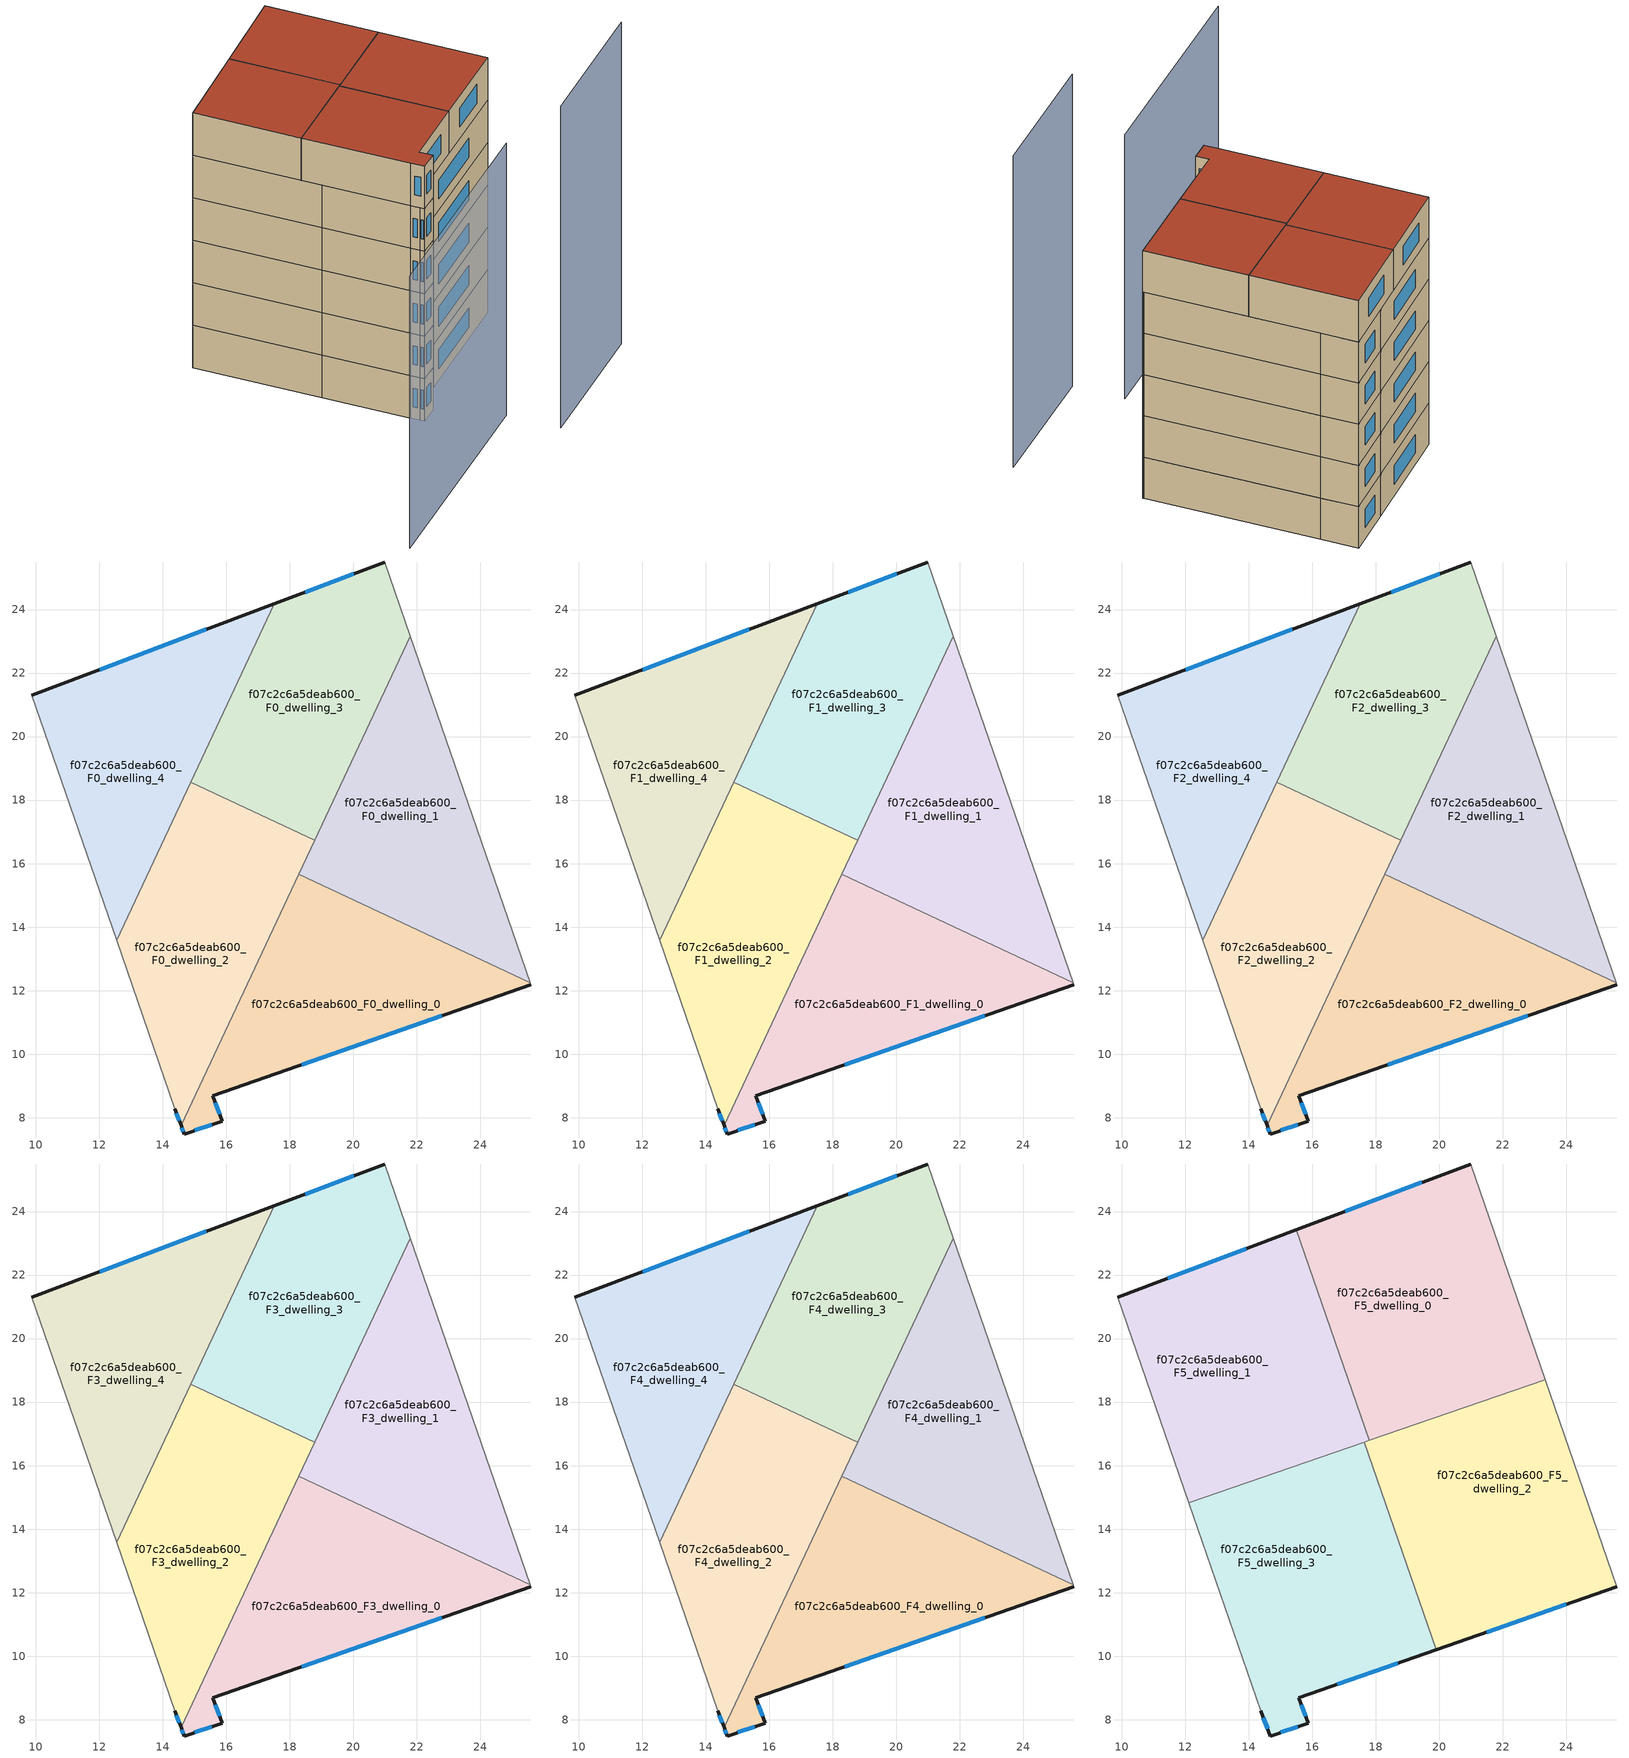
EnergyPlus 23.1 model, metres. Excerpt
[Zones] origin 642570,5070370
f07c2c6a5deab600_F0_dwelling_0
 floor ground (EU_floor_Construction): 25.56,12.25 25.58,12.19 15.57,8.69 15.87,7.89 14.67,7.49 14.57,7.76 18.28,15.66 z0
 wall outside (EU_wall_Construction): 14.57,7.76 14.67,7.49 15.87,7.89 15.57,8.69 25.58,12.19 z0:3
 wall to f07c2c6a5deab600_F0_dwelling_1 (EU_wall_Construction): 25.56,12.25 18.28,15.66 z0:3
 wall adiabatic (EU_wall_Construction): 25.58,12.19 25.56,12.25 z0:3
 wall to f07c2c6a5deab600_F0_dwelling_2 (EU_wall_Construction): 18.28,15.66 14.57,7.76 z0:3
 window (EU_Window_Construction): 15.01,7.6 15.54,7.77 / 14.6,7.68 14.64,7.56 / 18.38,9.67 22.78,11.21 / 15.79,8.11 15.66,8.46 z0.84:2.16
f07c2c6a5deab600_F0_dwelling_1
 floor ground (EU_floor_Construction): 21.79,23.15 25.56,12.25 18.28,15.66 z0
 wall adiabatic (EU_wall_Construction): 25.56,12.25 21.79,23.15 z0:3
 wall to f07c2c6a5deab600_F0_dwelling_3 (EU_wall_Construction): 21.79,23.15 18.78,16.73 z0:3
 wall to f07c2c6a5deab600_F0_dwelling_2 (EU_wall_Construction): 18.78,16.73 18.28,15.66 z0:3
f07c2c6a5deab600_F0_dwelling_2
 floor ground (EU_floor_Construction): 18.78,16.73 14.57,7.76 14.37,8.29 12.54,13.59 14.87,18.56 z0
 wall outside (EU_wall_Construction): 14.37,8.29 14.57,7.76 z0:3
 wall adiabatic (EU_wall_Construction): 12.54,13.59 14.37,8.29 z0:3
 wall to f07c2c6a5deab600_F0_dwelling_3 (EU_wall_Construction): 18.78,16.73 14.87,18.56 z0:3
 wall to f07c2c6a5deab600_F0_dwelling_4 (EU_wall_Construction): 14.87,18.56 12.54,13.59 z0:3
 window (EU_Window_Construction): 14.43,8.14 14.52,7.9 z0.84:2.16
f07c2c6a5deab600_F0_dwelling_3
 floor ground (EU_floor_Construction): 20.98,25.5 21.79,23.15 18.78,16.73 14.87,18.56 17.51,24.18 z0
 wall outside (EU_wall_Construction): 20.98,25.5 17.51,24.18 z0:3
 wall adiabatic (EU_wall_Construction): 21.79,23.15 20.98,25.5 z0:3
 wall to f07c2c6a5deab600_F0_dwelling_4 (EU_wall_Construction): 17.51,24.18 14.87,18.56 z0:3
 window (EU_Window_Construction): 20.01,25.13 18.48,24.55 z0.84:2.16
f07c2c6a5deab600_F0_dwelling_4
 floor ground (EU_floor_Construction): 17.51,24.18 12.54,13.59 9.87,21.3 z0
 wall outside (EU_wall_Construction): 17.51,24.18 9.87,21.3 z0:3
 wall adiabatic (EU_wall_Construction): 9.87,21.3 12.54,13.59 z0:3
 window (EU_Window_Construction): 15.37,23.38 12.01,22.11 z0.84:2.16
f07c2c6a5deab600_F1_dwelling_0
 floor to f07c2c6a5deab600_F0_dwelling_0 (EU_floor_Construction): 25.56,12.25 25.58,12.19 15.57,8.69 15.87,7.89 14.67,7.49 14.57,7.76 18.28,15.66 z3
 wall outside (EU_wall_Construction): 14.57,7.76 14.67,7.49 15.87,7.89 15.57,8.69 25.58,12.19 z3:6
 wall to f07c2c6a5deab600_F1_dwelling_1 (EU_wall_Construction): 25.56,12.25 18.28,15.66 z3:6
 wall adiabatic (EU_wall_Construction): 25.58,12.19 25.56,12.25 z3:6
 wall to f07c2c6a5deab600_F1_dwelling_2 (EU_wall_Construction): 18.28,15.66 14.57,7.76 z3:6
 window (EU_Window_Construction): 15.01,7.6 15.54,7.77 / 14.6,7.68 14.64,7.56 / 18.38,9.67 22.78,11.21 / 15.79,8.11 15.66,8.46 z3.84:5.16
f07c2c6a5deab600_F1_dwelling_1
 floor to f07c2c6a5deab600_F0_dwelling_1 (EU_floor_Construction): 21.79,23.15 25.56,12.25 18.28,15.66 z3
 wall adiabatic (EU_wall_Construction): 25.56,12.25 21.79,23.15 z3:6
 wall to f07c2c6a5deab600_F1_dwelling_3 (EU_wall_Construction): 21.79,23.15 18.78,16.73 z3:6
 wall to f07c2c6a5deab600_F1_dwelling_2 (EU_wall_Construction): 18.78,16.73 18.28,15.66 z3:6
f07c2c6a5deab600_F1_dwelling_2
 floor to f07c2c6a5deab600_F0_dwelling_2 (EU_floor_Construction): 18.78,16.73 14.57,7.76 14.37,8.29 12.54,13.59 14.87,18.56 z3
 wall outside (EU_wall_Construction): 14.37,8.29 14.57,7.76 z3:6
 wall adiabatic (EU_wall_Construction): 12.54,13.59 14.37,8.29 z3:6
 wall to f07c2c6a5deab600_F1_dwelling_3 (EU_wall_Construction): 18.78,16.73 14.87,18.56 z3:6
 wall to f07c2c6a5deab600_F1_dwelling_4 (EU_wall_Construction): 14.87,18.56 12.54,13.59 z3:6
 window (EU_Window_Construction): 14.43,8.14 14.52,7.9 z3.84:5.16
f07c2c6a5deab600_F1_dwelling_3
 floor to f07c2c6a5deab600_F0_dwelling_3 (EU_floor_Construction): 20.98,25.5 21.79,23.15 18.78,16.73 14.87,18.56 17.51,24.18 z3
 wall outside (EU_wall_Construction): 20.98,25.5 17.51,24.18 z3:6
 wall adiabatic (EU_wall_Construction): 21.79,23.15 20.98,25.5 z3:6
 wall to f07c2c6a5deab600_F1_dwelling_4 (EU_wall_Construction): 17.51,24.18 14.87,18.56 z3:6
 window (EU_Window_Construction): 20.01,25.13 18.48,24.55 z3.84:5.16
f07c2c6a5deab600_F1_dwelling_4
 floor to f07c2c6a5deab600_F0_dwelling_4 (EU_floor_Construction): 17.51,24.18 12.54,13.59 9.87,21.3 z3
 wall outside (EU_wall_Construction): 17.51,24.18 9.87,21.3 z3:6
 wall adiabatic (EU_wall_Construction): 9.87,21.3 12.54,13.59 z3:6
 window (EU_Window_Construction): 15.37,23.38 12.01,22.11 z3.84:5.16
f07c2c6a5deab600_F2_dwelling_0
 floor to f07c2c6a5deab600_F1_dwelling_0 (EU_floor_Construction): 25.56,12.25 25.58,12.19 15.57,8.69 15.87,7.89 14.67,7.49 14.57,7.76 18.28,15.66 z6
 wall outside (EU_wall_Construction): 14.57,7.76 14.67,7.49 15.87,7.89 15.57,8.69 25.58,12.19 z6:9
 wall to f07c2c6a5deab600_F2_dwelling_1 (EU_wall_Construction): 25.56,12.25 18.28,15.66 z6:9
 wall adiabatic (EU_wall_Construction): 25.58,12.19 25.56,12.25 z6:9
 wall to f07c2c6a5deab600_F2_dwelling_2 (EU_wall_Construction): 18.28,15.66 14.57,7.76 z6:9
 window (EU_Window_Construction): 15.01,7.6 15.54,7.77 / 14.6,7.68 14.64,7.56 / 18.38,9.67 22.78,11.21 / 15.79,8.11 15.66,8.46 z6.84:8.16
f07c2c6a5deab600_F2_dwelling_1
 floor to f07c2c6a5deab600_F1_dwelling_1 (EU_floor_Construction): 21.79,23.15 25.56,12.25 18.28,15.66 z6
 wall adiabatic (EU_wall_Construction): 25.56,12.25 21.79,23.15 z6:9
 wall to f07c2c6a5deab600_F2_dwelling_3 (EU_wall_Construction): 21.79,23.15 18.78,16.73 z6:9
 wall to f07c2c6a5deab600_F2_dwelling_2 (EU_wall_Construction): 18.78,16.73 18.28,15.66 z6:9
f07c2c6a5deab600_F2_dwelling_2
 floor to f07c2c6a5deab600_F1_dwelling_2 (EU_floor_Construction): 18.78,16.73 14.57,7.76 14.37,8.29 12.54,13.59 14.87,18.56 z6
 wall outside (EU_wall_Construction): 14.37,8.29 14.57,7.76 z6:9
 wall adiabatic (EU_wall_Construction): 12.54,13.59 14.37,8.29 z6:9
 wall to f07c2c6a5deab600_F2_dwelling_3 (EU_wall_Construction): 18.78,16.73 14.87,18.56 z6:9
 wall to f07c2c6a5deab600_F2_dwelling_4 (EU_wall_Construction): 14.87,18.56 12.54,13.59 z6:9
 window (EU_Window_Construction): 14.43,8.14 14.52,7.9 z6.84:8.16
f07c2c6a5deab600_F2_dwelling_3
 floor to f07c2c6a5deab600_F1_dwelling_3 (EU_floor_Construction): 20.98,25.5 21.79,23.15 18.78,16.73 14.87,18.56 17.51,24.18 z6
 wall outside (EU_wall_Construction): 20.98,25.5 17.51,24.18 z6:9
 wall adiabatic (EU_wall_Construction): 21.79,23.15 20.98,25.5 z6:9
 wall to f07c2c6a5deab600_F2_dwelling_4 (EU_wall_Construction): 17.51,24.18 14.87,18.56 z6:9
 window (EU_Window_Construction): 20.01,25.13 18.48,24.55 z6.84:8.16
f07c2c6a5deab600_F2_dwelling_4
 floor to f07c2c6a5deab600_F1_dwelling_4 (EU_floor_Construction): 17.51,24.18 12.54,13.59 9.87,21.3 z6
 wall outside (EU_wall_Construction): 17.51,24.18 9.87,21.3 z6:9
 wall adiabatic (EU_wall_Construction): 9.87,21.3 12.54,13.59 z6:9
 window (EU_Window_Construction): 15.37,23.38 12.01,22.11 z6.84:8.16
f07c2c6a5deab600_F3_dwelling_0
 floor to f07c2c6a5deab600_F2_dwelling_0 (EU_floor_Construction): 25.56,12.25 25.58,12.19 15.57,8.69 15.87,7.89 14.67,7.49 14.57,7.76 18.28,15.66 z9
 wall outside (EU_wall_Construction): 14.57,7.76 14.67,7.49 15.87,7.89 15.57,8.69 25.58,12.19 z9:12
 wall to f07c2c6a5deab600_F3_dwelling_1 (EU_wall_Construction): 25.56,12.25 18.28,15.66 z9:12
 wall adiabatic (EU_wall_Construction): 25.58,12.19 25.56,12.25 z9:12
 wall to f07c2c6a5deab600_F3_dwelling_2 (EU_wall_Construction): 18.28,15.66 14.57,7.76 z9:12
 window (EU_Window_Construction): 15.01,7.6 15.54,7.77 / 14.6,7.68 14.64,7.56 / 18.38,9.67 22.78,11.21 / 15.79,8.11 15.66,8.46 z9.84:11.16
f07c2c6a5deab600_F3_dwelling_1
 floor to f07c2c6a5deab600_F2_dwelling_1 (EU_floor_Construction): 21.79,23.15 25.56,12.25 18.28,15.66 z9
 wall adiabatic (EU_wall_Construction): 25.56,12.25 21.79,23.15 z9:12
 wall to f07c2c6a5deab600_F3_dwelling_3 (EU_wall_Construction): 21.79,23.15 18.78,16.73 z9:12
 wall to f07c2c6a5deab600_F3_dwelling_2 (EU_wall_Construction): 18.78,16.73 18.28,15.66 z9:12
f07c2c6a5deab600_F3_dwelling_2
 floor to f07c2c6a5deab600_F2_dwelling_2 (EU_floor_Construction): 18.78,16.73 14.57,7.76 14.37,8.29 12.54,13.59 14.87,18.56 z9
 wall outside (EU_wall_Construction): 14.37,8.29 14.57,7.76 z9:12
 wall adiabatic (EU_wall_Construction): 12.54,13.59 14.37,8.29 z9:12
 wall to f07c2c6a5deab600_F3_dwelling_3 (EU_wall_Construction): 18.78,16.73 14.87,18.56 z9:12
 wall to f07c2c6a5deab600_F3_dwelling_4 (EU_wall_Construction): 14.87,18.56 12.54,13.59 z9:12
 window (EU_Window_Construction): 14.43,8.14 14.52,7.9 z9.84:11.16
f07c2c6a5deab600_F3_dwelling_3
 floor to f07c2c6a5deab600_F2_dwelling_3 (EU_floor_Construction): 20.98,25.5 21.79,23.15 18.78,16.73 14.87,18.56 17.51,24.18 z9
 wall outside (EU_wall_Construction): 20.98,25.5 17.51,24.18 z9:12
 wall adiabatic (EU_wall_Construction): 21.79,23.15 20.98,25.5 z9:12
 wall to f07c2c6a5deab600_F3_dwelling_4 (EU_wall_Construction): 17.51,24.18 14.87,18.56 z9:12
 window (EU_Window_Construction): 20.01,25.13 18.48,24.55 z9.84:11.16
f07c2c6a5deab600_F3_dwelling_4
 floor to f07c2c6a5deab600_F2_dwelling_4 (EU_floor_Construction): 17.51,24.18 12.54,13.59 9.87,21.3 z9
 wall outside (EU_wall_Construction): 17.51,24.18 9.87,21.3 z9:12
 wall adiabatic (EU_wall_Construction): 9.87,21.3 12.54,13.59 z9:12
 window (EU_Window_Construction): 15.37,23.38 12.01,22.11 z9.84:11.16
f07c2c6a5deab600_F4_dwelling_0
 floor to f07c2c6a5deab600_F3_dwelling_0 (EU_floor_Construction): 25.56,12.25 25.58,12.19 15.57,8.69 15.87,7.89 14.67,7.49 14.57,7.76 18.28,15.66 z12
 wall outside (EU_wall_Construction): 14.57,7.76 14.67,7.49 15.87,7.89 15.57,8.69 25.58,12.19 z12:15
 wall to f07c2c6a5deab600_F4_dwelling_1 (EU_wall_Construction): 25.56,12.25 18.28,15.66 z12:15
 wall adiabatic (EU_wall_Construction): 25.58,12.19 25.56,12.25 z12:15
 wall to f07c2c6a5deab600_F4_dwelling_2 (EU_wall_Construction): 18.28,15.66 14.57,7.76 z12:15
 window (EU_Window_Construction): 15.01,7.6 15.54,7.77 / 14.6,7.68 14.64,7.56 / 18.38,9.67 22.78,11.21 / 15.79,8.11 15.66,8.46 z12.84:14.16
f07c2c6a5deab600_F4_dwelling_1
 floor to f07c2c6a5deab600_F3_dwelling_1 (EU_floor_Construction): 21.79,23.15 25.56,12.25 18.28,15.66 z12
 wall adiabatic (EU_wall_Construction): 25.56,12.25 21.79,23.15 z12:15
 wall to f07c2c6a5deab600_F4_dwelling_3 (EU_wall_Construction): 21.79,23.15 18.78,16.73 z12:15
 wall to f07c2c6a5deab600_F4_dwelling_2 (EU_wall_Construction): 18.78,16.73 18.28,15.66 z12:15
f07c2c6a5deab600_F4_dwelling_2
 floor to f07c2c6a5deab600_F3_dwelling_2 (EU_floor_Construction): 18.78,16.73 14.57,7.76 14.37,8.29 12.54,13.59 14.87,18.56 z12
 wall outside (EU_wall_Construction): 14.37,8.29 14.57,7.76 z12:15
 wall adiabatic (EU_wall_Construction): 12.54,13.59 14.37,8.29 z12:15
 wall to f07c2c6a5deab600_F4_dwelling_3 (EU_wall_Construction): 18.78,16.73 14.87,18.56 z12:15
 wall to f07c2c6a5deab600_F4_dwelling_4 (EU_wall_Construction): 14.87,18.56 12.54,13.59 z12:15
 window (EU_Window_Construction): 14.43,8.14 14.52,7.9 z12.84:14.16
f07c2c6a5deab600_F4_dwelling_3
 floor to f07c2c6a5deab600_F3_dwelling_3 (EU_floor_Construction): 20.98,25.5 21.79,23.15 18.78,16.73 14.87,18.56 17.51,24.18 z12
 wall outside (EU_wall_Construction): 20.98,25.5 17.51,24.18 z12:15
 wall adiabatic (EU_wall_Construction): 21.79,23.15 20.98,25.5 z12:15
 wall to f07c2c6a5deab600_F4_dwelling_4 (EU_wall_Construction): 17.51,24.18 14.87,18.56 z12:15
 window (EU_Window_Construction): 20.01,25.13 18.48,24.55 z12.84:14.16
f07c2c6a5deab600_F4_dwelling_4
 floor to f07c2c6a5deab600_F3_dwelling_4 (EU_floor_Construction): 17.51,24.18 12.54,13.59 9.87,21.3 z12
 wall outside (EU_wall_Construction): 17.51,24.18 9.87,21.3 z12:15
 wall adiabatic (EU_wall_Construction): 9.87,21.3 12.54,13.59 z12:15
 window (EU_Window_Construction): 15.37,23.38 12.01,22.11 z12.84:14.16
 ceiling adiabatic (EU_roof_Construction): 13.32,15.25 17.51,24.18 9.87,21.3 12.54,13.59 12.11,14.83 z15
f07c2c6a5deab600_F5_dwelling_0
 floor to f07c2c6a5deab600_F4_dwelling_3 (EU_floor_Construction): 20.98,25.5 21.79,23.15 19.01,17.22 18.28,16.97 17.62,17.28 16.2,21.39 17.51,24.18 z15
 floor to f07c2c6a5deab600_F4_dwelling_2 (EU_floor_Construction): 18.28,16.97 17.79,16.79 17.62,17.28 z15
 floor adiabatic (EU_floor_Construction): 17.51,24.18 16.2,21.39 15.49,23.42 z15
 floor to f07c2c6a5deab600_F4_dwelling_1 (EU_floor_Construction): 21.79,23.15 23.33,18.71 19.01,17.22 z15
 wall outside (EU_wall_Construction): 20.98,25.5 15.49,23.42 z15:18
 wall adiabatic (EU_wall_Construction): 23.33,18.71 20.98,25.5 z15:18
 wall to f07c2c6a5deab600_F5_dwelling_1 (EU_wall_Construction): 15.49,23.42 17.79,16.79 z15:18
 wall to f07c2c6a5deab600_F5_dwelling_2 (EU_wall_Construction): 17.79,16.79 23.33,18.71 z15:18
 window (EU_Window_Construction): 19.44,24.92 17.03,24 z15.84:17.16
 roof outside (EU_roof_Construction): 23.33,18.71 20.98,25.5 15.49,23.42 17.79,16.79 z18
f07c2c6a5deab600_F5_dwelling_1
 floor adiabatic (EU_floor_Construction): 15.49,23.42 16.2,21.39 13.32,15.25 12.11,14.83 9.87,21.3 z15
 floor to f07c2c6a5deab600_F4_dwelling_3 (EU_floor_Construction): 16.2,21.39 17.62,17.28 14.87,18.56 z15
 floor to f07c2c6a5deab600_F4_dwelling_2 (EU_floor_Construction): 17.62,17.28 17.79,16.79 17.64,16.74 13.32,15.25 14.87,18.56 z15
 wall outside (EU_wall_Construction): 15.49,23.42 9.87,21.3 z15:18
 wall adiabatic (EU_wall_Construction): 9.87,21.3 12.11,14.83 z15:18
 wall to f07c2c6a5deab600_F5_dwelling_3 (EU_wall_Construction): 12.11,14.83 17.64,16.74 z15:18
 wall to f07c2c6a5deab600_F5_dwelling_2 (EU_wall_Construction): 17.64,16.74 17.79,16.79 z15:18
 window (EU_Window_Construction): 13.92,22.83 11.45,21.89 z15.84:17.16
 roof outside (EU_roof_Construction): 17.79,16.79 15.49,23.42 9.87,21.3 12.11,14.83 z18
f07c2c6a5deab600_F5_dwelling_2
 floor to f07c2c6a5deab600_F4_dwelling_0 (EU_floor_Construction): 25.56,12.25 25.58,12.19 19.9,10.2 18.12,15.33 18.28,15.66 z15
 floor to f07c2c6a5deab600_F4_dwelling_1 (EU_floor_Construction): 23.33,18.71 25.56,12.25 18.28,15.66 19.01,17.22 z15
 floor to f07c2c6a5deab600_F4_dwelling_2 (EU_floor_Construction): 18.78,16.73 18.12,15.33 17.64,16.74 18.28,16.97 z15
 floor to f07c2c6a5deab600_F4_dwelling_3 (EU_floor_Construction): 19.01,17.22 18.78,16.73 18.28,16.97 z15
 wall outside (EU_wall_Construction): 19.9,10.2 25.58,12.19 z15:18
 wall adiabatic (EU_wall_Construction): 25.58,12.19 23.33,18.71 z15:18
 wall to f07c2c6a5deab600_F5_dwelling_3 (EU_wall_Construction): 17.64,16.74 19.9,10.2 z15:18
 window (EU_Window_Construction): 21.49,10.76 23.99,11.63 z15.84:17.16
 roof outside (EU_roof_Construction): 25.58,12.19 23.33,18.71 17.64,16.74 19.9,10.2 z18
f07c2c6a5deab600_F5_dwelling_3
 floor to f07c2c6a5deab600_F4_dwelling_2 (EU_floor_Construction): 17.64,16.74 18.12,15.33 14.57,7.76 14.37,8.29 12.54,13.59 13.32,15.25 z15
 floor to f07c2c6a5deab600_F4_dwelling_0 (EU_floor_Construction): 18.12,15.33 19.9,10.2 15.57,8.69 15.87,7.89 14.67,7.49 14.57,7.76 z15
 floor to f07c2c6a5deab600_F4_dwelling_4 (EU_floor_Construction): 13.32,15.25 12.54,13.59 12.11,14.83 z15
 wall outside (EU_wall_Construction): 14.37,8.29 14.67,7.49 15.87,7.89 15.57,8.69 19.9,10.2 z15:18
 wall adiabatic (EU_wall_Construction): 12.11,14.83 14.37,8.29 z15:18
 window (EU_Window_Construction): 14.46,8.06 14.59,7.71 / 16.79,9.11 18.69,9.78 / 15.79,8.11 15.66,8.46 / 15.01,7.6 15.54,7.77 z15.84:17.16
 roof outside (EU_roof_Construction): 19.9,10.2 17.64,16.74 12.11,14.83 14.37,8.29 14.67,7.49 15.87,7.89 15.57,8.69 z18
shading: 4.22,-0.57 18.31,4.33 z0:19.2; 19.41,1.07 28.28,4.18 z0:22.7
[Building]
EU S2 Campaign: North Axis=0; Terrain=City; Solar Distribution=FullExterior
[Site:Location]
Lyon-Bron: Latitude=45.75; Longitude=5; Time Zone=1; Elevation=198
[SizingPeriod:WeatherFileDays]
AnnualSizingPeriod: Begin Month=1; Begin Day of Month=1; End Month=12; End Day of Month=31; Day of Week for Start Day=Monday; Use Weather File Daylight Saving Period=No; Use Weather File Rain and Snow Indicators=No
[MATERIAL]
EU_InternalMass_Material: Roughness=MediumRough; Thickness=0.1; Conductivity=1; Density=1800; Specific Heat=900; Thermal Absorptance=0.9; Solar Absorptance=0.7; Visible Absorptance=0.7
[MATERIAL:NOMASS] Roughness=MediumRough; Thermal Absorptance=0.9; Solar Absorptance=0.7; Visible Absorptance=0.7
Name | Thermal Resistance
EU_wall_NoMass | 0.776494
EU_roof_NoMass | 0.486893
EU_floor_NoMass | 0.421597
[WINDOWMATERIAL:SIMPLEGLAZINGSYSTEM]
EU_Window_SimpleGlazing: UFactor=4.24961; Solar Heat Gain Coefficient=0.83; Visible Transmittance=0.83
[CONSTRUCTION]
EU_wall_Construction: EU_wall_NoMass
EU_roof_Construction: EU_roof_NoMass
EU_floor_Construction: EU_floor_NoMass
EU_InternalMass_Construction: EU_InternalMass_Material
EU_Window_Construction: EU_Window_SimpleGlazing
[ZONE] Type=1; Multiplier=1; Ceiling Height=autocalculate; Floor Area=autocalculate; Part of Total Floor Area=Yes
Name | Volume
f07c2c6a5deab600_F0_dwelling_0; f07c2c6a5deab600_F1_dwelling_0; f07c2c6a5deab600_F2_dwelling_0; f07c2c6a5deab600_F3_dwelling_0; f07c2c6a5deab600_F4_dwelling_0 | 99.8965
f07c2c6a5deab600_F5_dwelling_0 | 124.84
f07c2c6a5deab600_F0_dwelling_1; f07c2c6a5deab600_F1_dwelling_1; f07c2c6a5deab600_F2_dwelling_1; f07c2c6a5deab600_F3_dwelling_1; f07c2c6a5deab600_F4_dwelling_1 | 99.8796
f07c2c6a5deab600_F5_dwelling_1 | 124.828
f07c2c6a5deab600_F0_dwelling_2; f07c2c6a5deab600_F1_dwelling_2; f07c2c6a5deab600_F2_dwelling_2; f07c2c6a5deab600_F3_dwelling_2; f07c2c6a5deab600_F4_dwelling_2 | 99.8767
f07c2c6a5deab600_F5_dwelling_2 | 124.855
f07c2c6a5deab600_F0_dwelling_3; f07c2c6a5deab600_F1_dwelling_3; f07c2c6a5deab600_F2_dwelling_3; f07c2c6a5deab600_F3_dwelling_3; f07c2c6a5deab600_F4_dwelling_3 | 99.8782
f07c2c6a5deab600_F5_dwelling_3 | 124.853
f07c2c6a5deab600_F0_dwelling_4; f07c2c6a5deab600_F1_dwelling_4; f07c2c6a5deab600_F2_dwelling_4; f07c2c6a5deab600_F3_dwelling_4; f07c2c6a5deab600_F4_dwelling_4 | 99.8708
[INTERNALMASS] Construction=EU_InternalMass_Construction
Name | Zone or ZoneList | Surface Area
f07c2c6a5deab600_F0_dwelling_0_EU_InternalMass | f07c2c6a5deab600_F0_dwelling_0 | 33.2968
f07c2c6a5deab600_F0_dwelling_1_EU_InternalMass | f07c2c6a5deab600_F0_dwelling_1 | 33.2894
f07c2c6a5deab600_F0_dwelling_2_EU_InternalMass | f07c2c6a5deab600_F0_dwelling_2 | 33.2914
f07c2c6a5deab600_F0_dwelling_3_EU_InternalMass | f07c2c6a5deab600_F0_dwelling_3 | 33.2923
f07c2c6a5deab600_F0_dwelling_4_EU_InternalMass | f07c2c6a5deab600_F0_dwelling_4 | 33.2904
f07c2c6a5deab600_F1_dwelling_0_EU_InternalMass | f07c2c6a5deab600_F1_dwelling_0 | 33.2968
f07c2c6a5deab600_F1_dwelling_1_EU_InternalMass | f07c2c6a5deab600_F1_dwelling_1 | 33.2894
f07c2c6a5deab600_F1_dwelling_2_EU_InternalMass | f07c2c6a5deab600_F1_dwelling_2 | 33.2914
f07c2c6a5deab600_F1_dwelling_3_EU_InternalMass | f07c2c6a5deab600_F1_dwelling_3 | 33.2923
f07c2c6a5deab600_F1_dwelling_4_EU_InternalMass | f07c2c6a5deab600_F1_dwelling_4 | 33.2904
f07c2c6a5deab600_F2_dwelling_0_EU_InternalMass | f07c2c6a5deab600_F2_dwelling_0 | 33.2968
f07c2c6a5deab600_F2_dwelling_1_EU_InternalMass | f07c2c6a5deab600_F2_dwelling_1 | 33.2894
f07c2c6a5deab600_F2_dwelling_2_EU_InternalMass | f07c2c6a5deab600_F2_dwelling_2 | 33.2914
f07c2c6a5deab600_F2_dwelling_3_EU_InternalMass | f07c2c6a5deab600_F2_dwelling_3 | 33.2923
f07c2c6a5deab600_F2_dwelling_4_EU_InternalMass | f07c2c6a5deab600_F2_dwelling_4 | 33.2904
f07c2c6a5deab600_F3_dwelling_0_EU_InternalMass | f07c2c6a5deab600_F3_dwelling_0 | 33.2968
f07c2c6a5deab600_F3_dwelling_1_EU_InternalMass | f07c2c6a5deab600_F3_dwelling_1 | 33.2894
f07c2c6a5deab600_F3_dwelling_2_EU_InternalMass | f07c2c6a5deab600_F3_dwelling_2 | 33.2914
f07c2c6a5deab600_F3_dwelling_3_EU_InternalMass | f07c2c6a5deab600_F3_dwelling_3 | 33.2923
f07c2c6a5deab600_F3_dwelling_4_EU_InternalMass | f07c2c6a5deab600_F3_dwelling_4 | 33.2904
f07c2c6a5deab600_F4_dwelling_0_EU_InternalMass | f07c2c6a5deab600_F4_dwelling_0 | 33.2968
f07c2c6a5deab600_F4_dwelling_1_EU_InternalMass | f07c2c6a5deab600_F4_dwelling_1 | 33.2894
f07c2c6a5deab600_F4_dwelling_2_EU_InternalMass | f07c2c6a5deab600_F4_dwelling_2 | 33.2914
f07c2c6a5deab600_F4_dwelling_3_EU_InternalMass | f07c2c6a5deab600_F4_dwelling_3 | 33.2923
f07c2c6a5deab600_F4_dwelling_4_EU_InternalMass | f07c2c6a5deab600_F4_dwelling_4 | 33.2904
f07c2c6a5deab600_F5_dwelling_0_EU_InternalMass | f07c2c6a5deab600_F5_dwelling_0 | 41.6135
f07c2c6a5deab600_F5_dwelling_1_EU_InternalMass | f07c2c6a5deab600_F5_dwelling_1 | 41.6094
f07c2c6a5deab600_F5_dwelling_2_EU_InternalMass | f07c2c6a5deab600_F5_dwelling_2 | 41.6184
f07c2c6a5deab600_F5_dwelling_3_EU_InternalMass | f07c2c6a5deab600_F5_dwelling_3 | 41.6175
[OTHEREQUIPMENT] Fuel Type=Electricity; Design Level Calculation Method=Watts/Area; Power per Zone Floor Area=1; Fraction Latent=0; Fraction Radiant=0; Fraction Lost=0; Carbon Dioxide Generation Rate=0; EndUse Subcategory=EU_Step8_InternalGains
Name | Zone or ZoneList or Space or SpaceList | Schedule
EU_Step8_InternalGain_f07c2c6a5deab600_F0_dwelling_0_f000 | f07c2c6a5deab600_F0_dwelling_0 | EU_Step8_GainSchedule_f07c2c6a5deab600_F0_dwelling_0_f000
EU_Step8_InternalGain_f07c2c6a5deab600_F0_dwelling_1_f000 | f07c2c6a5deab600_F0_dwelling_1 | EU_Step8_GainSchedule_f07c2c6a5deab600_F0_dwelling_1_f000
EU_Step8_InternalGain_f07c2c6a5deab600_F0_dwelling_2_f000 | f07c2c6a5deab600_F0_dwelling_2 | EU_Step8_GainSchedule_f07c2c6a5deab600_F0_dwelling_2_f000
EU_Step8_InternalGain_f07c2c6a5deab600_F0_dwelling_3_f000 | f07c2c6a5deab600_F0_dwelling_3 | EU_Step8_GainSchedule_f07c2c6a5deab600_F0_dwelling_3_f000
EU_Step8_InternalGain_f07c2c6a5deab600_F0_dwelling_4_f000 | f07c2c6a5deab600_F0_dwelling_4 | EU_Step8_GainSchedule_f07c2c6a5deab600_F0_dwelling_4_f000
EU_Step8_InternalGain_f07c2c6a5deab600_F1_dwelling_0_f000 | f07c2c6a5deab600_F1_dwelling_0 | EU_Step8_GainSchedule_f07c2c6a5deab600_F1_dwelling_0_f000
EU_Step8_InternalGain_f07c2c6a5deab600_F1_dwelling_1_f000 | f07c2c6a5deab600_F1_dwelling_1 | EU_Step8_GainSchedule_f07c2c6a5deab600_F1_dwelling_1_f000
EU_Step8_InternalGain_f07c2c6a5deab600_F1_dwelling_2_f000 | f07c2c6a5deab600_F1_dwelling_2 | EU_Step8_GainSchedule_f07c2c6a5deab600_F1_dwelling_2_f000
EU_Step8_InternalGain_f07c2c6a5deab600_F1_dwelling_3_f000 | f07c2c6a5deab600_F1_dwelling_3 | EU_Step8_GainSchedule_f07c2c6a5deab600_F1_dwelling_3_f000
EU_Step8_InternalGain_f07c2c6a5deab600_F1_dwelling_4_f000 | f07c2c6a5deab600_F1_dwelling_4 | EU_Step8_GainSchedule_f07c2c6a5deab600_F1_dwelling_4_f000
EU_Step8_InternalGain_f07c2c6a5deab600_F2_dwelling_0_f000 | f07c2c6a5deab600_F2_dwelling_0 | EU_Step8_GainSchedule_f07c2c6a5deab600_F2_dwelling_0_f000
EU_Step8_InternalGain_f07c2c6a5deab600_F2_dwelling_1_f000 | f07c2c6a5deab600_F2_dwelling_1 | EU_Step8_GainSchedule_f07c2c6a5deab600_F2_dwelling_1_f000
EU_Step8_InternalGain_f07c2c6a5deab600_F2_dwelling_2_f000 | f07c2c6a5deab600_F2_dwelling_2 | EU_Step8_GainSchedule_f07c2c6a5deab600_F2_dwelling_2_f000
EU_Step8_InternalGain_f07c2c6a5deab600_F2_dwelling_3_f000 | f07c2c6a5deab600_F2_dwelling_3 | EU_Step8_GainSchedule_f07c2c6a5deab600_F2_dwelling_3_f000
EU_Step8_InternalGain_f07c2c6a5deab600_F2_dwelling_4_f000 | f07c2c6a5deab600_F2_dwelling_4 | EU_Step8_GainSchedule_f07c2c6a5deab600_F2_dwelling_4_f000
EU_Step8_InternalGain_f07c2c6a5deab600_F3_dwelling_0_f000 | f07c2c6a5deab600_F3_dwelling_0 | EU_Step8_GainSchedule_f07c2c6a5deab600_F3_dwelling_0_f000
EU_Step8_InternalGain_f07c2c6a5deab600_F3_dwelling_1_f000 | f07c2c6a5deab600_F3_dwelling_1 | EU_Step8_GainSchedule_f07c2c6a5deab600_F3_dwelling_1_f000
EU_Step8_InternalGain_f07c2c6a5deab600_F3_dwelling_2_f000 | f07c2c6a5deab600_F3_dwelling_2 | EU_Step8_GainSchedule_f07c2c6a5deab600_F3_dwelling_2_f000
EU_Step8_InternalGain_f07c2c6a5deab600_F3_dwelling_3_f000 | f07c2c6a5deab600_F3_dwelling_3 | EU_Step8_GainSchedule_f07c2c6a5deab600_F3_dwelling_3_f000
EU_Step8_InternalGain_f07c2c6a5deab600_F3_dwelling_4_f000 | f07c2c6a5deab600_F3_dwelling_4 | EU_Step8_GainSchedule_f07c2c6a5deab600_F3_dwelling_4_f000
EU_Step8_InternalGain_f07c2c6a5deab600_F4_dwelling_0_f000 | f07c2c6a5deab600_F4_dwelling_0 | EU_Step8_GainSchedule_f07c2c6a5deab600_F4_dwelling_0_f000
EU_Step8_InternalGain_f07c2c6a5deab600_F4_dwelling_1_f000 | f07c2c6a5deab600_F4_dwelling_1 | EU_Step8_GainSchedule_f07c2c6a5deab600_F4_dwelling_1_f000
EU_Step8_InternalGain_f07c2c6a5deab600_F4_dwelling_2_f000 | f07c2c6a5deab600_F4_dwelling_2 | EU_Step8_GainSchedule_f07c2c6a5deab600_F4_dwelling_2_f000
EU_Step8_InternalGain_f07c2c6a5deab600_F4_dwelling_3_f000 | f07c2c6a5deab600_F4_dwelling_3 | EU_Step8_GainSchedule_f07c2c6a5deab600_F4_dwelling_3_f000
EU_Step8_InternalGain_f07c2c6a5deab600_F4_dwelling_4_f000 | f07c2c6a5deab600_F4_dwelling_4 | EU_Step8_GainSchedule_f07c2c6a5deab600_F4_dwelling_4_f000
EU_Step8_InternalGain_f07c2c6a5deab600_F5_dwelling_0_f000 | f07c2c6a5deab600_F5_dwelling_0 | EU_Step8_GainSchedule_f07c2c6a5deab600_F5_dwelling_0_f000
EU_Step8_InternalGain_f07c2c6a5deab600_F5_dwelling_1_f000 | f07c2c6a5deab600_F5_dwelling_1 | EU_Step8_GainSchedule_f07c2c6a5deab600_F5_dwelling_1_f000
EU_Step8_InternalGain_f07c2c6a5deab600_F5_dwelling_2_f000 | f07c2c6a5deab600_F5_dwelling_2 | EU_Step8_GainSchedule_f07c2c6a5deab600_F5_dwelling_2_f000
EU_Step8_InternalGain_f07c2c6a5deab600_F5_dwelling_3_f000 | f07c2c6a5deab600_F5_dwelling_3 | EU_Step8_GainSchedule_f07c2c6a5deab600_F5_dwelling_3_f000
[ZONEVENTILATION:DESIGNFLOWRATE] Schedule=EU_AlwaysOn; Design Flow Rate Calculation Method=AirChanges/Hour; Air Changes per Hour=0.693814; Ventilation Type=Natural; Fan Pressure Rise=0; Fan Total Efficiency=1; Constant Term Coefficient=1; Temperature Term Coefficient=0; Velocity Term Coefficient=0; Velocity Squared Term Coefficient=0; Minimum Indoor Temperature=-100; Maximum Indoor Temperature=100; Delta Temperature=-100; Minimum Outdoor Temperature=-100; Maximum Outdoor Temperature=100; Maximum Wind Speed=40
Name | Zone or ZoneList or Space or SpaceList
EU_ConstantAir_f07c2c6a5deab600_F0_dwelling_0 | f07c2c6a5deab600_F0_dwelling_0
EU_ConstantAir_f07c2c6a5deab600_F0_dwelling_1 | f07c2c6a5deab600_F0_dwelling_1
EU_ConstantAir_f07c2c6a5deab600_F0_dwelling_2 | f07c2c6a5deab600_F0_dwelling_2
EU_ConstantAir_f07c2c6a5deab600_F0_dwelling_3 | f07c2c6a5deab600_F0_dwelling_3
EU_ConstantAir_f07c2c6a5deab600_F0_dwelling_4 | f07c2c6a5deab600_F0_dwelling_4
EU_ConstantAir_f07c2c6a5deab600_F1_dwelling_0 | f07c2c6a5deab600_F1_dwelling_0
EU_ConstantAir_f07c2c6a5deab600_F1_dwelling_1 | f07c2c6a5deab600_F1_dwelling_1
EU_ConstantAir_f07c2c6a5deab600_F1_dwelling_2 | f07c2c6a5deab600_F1_dwelling_2
EU_ConstantAir_f07c2c6a5deab600_F1_dwelling_3 | f07c2c6a5deab600_F1_dwelling_3
EU_ConstantAir_f07c2c6a5deab600_F1_dwelling_4 | f07c2c6a5deab600_F1_dwelling_4
EU_ConstantAir_f07c2c6a5deab600_F2_dwelling_0 | f07c2c6a5deab600_F2_dwelling_0
EU_ConstantAir_f07c2c6a5deab600_F2_dwelling_1 | f07c2c6a5deab600_F2_dwelling_1
EU_ConstantAir_f07c2c6a5deab600_F2_dwelling_2 | f07c2c6a5deab600_F2_dwelling_2
EU_ConstantAir_f07c2c6a5deab600_F2_dwelling_3 | f07c2c6a5deab600_F2_dwelling_3
EU_ConstantAir_f07c2c6a5deab600_F2_dwelling_4 | f07c2c6a5deab600_F2_dwelling_4
EU_ConstantAir_f07c2c6a5deab600_F3_dwelling_0 | f07c2c6a5deab600_F3_dwelling_0
EU_ConstantAir_f07c2c6a5deab600_F3_dwelling_1 | f07c2c6a5deab600_F3_dwelling_1
EU_ConstantAir_f07c2c6a5deab600_F3_dwelling_2 | f07c2c6a5deab600_F3_dwelling_2
EU_ConstantAir_f07c2c6a5deab600_F3_dwelling_3 | f07c2c6a5deab600_F3_dwelling_3
EU_ConstantAir_f07c2c6a5deab600_F3_dwelling_4 | f07c2c6a5deab600_F3_dwelling_4
EU_ConstantAir_f07c2c6a5deab600_F4_dwelling_0 | f07c2c6a5deab600_F4_dwelling_0
EU_ConstantAir_f07c2c6a5deab600_F4_dwelling_1 | f07c2c6a5deab600_F4_dwelling_1
EU_ConstantAir_f07c2c6a5deab600_F4_dwelling_2 | f07c2c6a5deab600_F4_dwelling_2
EU_ConstantAir_f07c2c6a5deab600_F4_dwelling_3 | f07c2c6a5deab600_F4_dwelling_3
EU_ConstantAir_f07c2c6a5deab600_F4_dwelling_4 | f07c2c6a5deab600_F4_dwelling_4
EU_ConstantAir_f07c2c6a5deab600_F5_dwelling_0 | f07c2c6a5deab600_F5_dwelling_0
EU_ConstantAir_f07c2c6a5deab600_F5_dwelling_1 | f07c2c6a5deab600_F5_dwelling_1
EU_ConstantAir_f07c2c6a5deab600_F5_dwelling_2 | f07c2c6a5deab600_F5_dwelling_2
EU_ConstantAir_f07c2c6a5deab600_F5_dwelling_3 | f07c2c6a5deab600_F5_dwelling_3
[HVACTEMPLATE:THERMOSTAT] Constant Heating Setpoint=20; Constant Cooling Setpoint=50
EU_HeatOnly_f07c2c6a5deab600_F0_dwelling_0; EU_HeatOnly_f07c2c6a5deab600_F0_dwelling_1; EU_HeatOnly_f07c2c6a5deab600_F0_dwelling_2; EU_HeatOnly_f07c2c6a5deab600_F0_dwelling_3; EU_HeatOnly_f07c2c6a5deab600_F0_dwelling_4; EU_HeatOnly_f07c2c6a5deab600_F1_dwelling_0; EU_HeatOnly_f07c2c6a5deab600_F1_dwelling_1; EU_HeatOnly_f07c2c6a5deab600_F1_dwelling_2; EU_HeatOnly_f07c2c6a5deab600_F1_dwelling_3; EU_HeatOnly_f07c2c6a5deab600_F1_dwelling_4; EU_HeatOnly_f07c2c6a5deab600_F2_dwelling_0; EU_HeatOnly_f07c2c6a5deab600_F2_dwelling_1; EU_HeatOnly_f07c2c6a5deab600_F2_dwelling_2; EU_HeatOnly_f07c2c6a5deab600_F2_dwelling_3; EU_HeatOnly_f07c2c6a5deab600_F2_dwelling_4; EU_HeatOnly_f07c2c6a5deab600_F3_dwelling_0; EU_HeatOnly_f07c2c6a5deab600_F3_dwelling_1; EU_HeatOnly_f07c2c6a5deab600_F3_dwelling_2; EU_HeatOnly_f07c2c6a5deab600_F3_dwelling_3; EU_HeatOnly_f07c2c6a5deab600_F3_dwelling_4; EU_HeatOnly_f07c2c6a5deab600_F4_dwelling_0; EU_HeatOnly_f07c2c6a5deab600_F4_dwelling_1; EU_HeatOnly_f07c2c6a5deab600_F4_dwelling_2; EU_HeatOnly_f07c2c6a5deab600_F4_dwelling_3; EU_HeatOnly_f07c2c6a5deab600_F4_dwelling_4; EU_HeatOnly_f07c2c6a5deab600_F5_dwelling_0; EU_HeatOnly_f07c2c6a5deab600_F5_dwelling_1; EU_HeatOnly_f07c2c6a5deab600_F5_dwelling_2; EU_HeatOnly_f07c2c6a5deab600_F5_dwelling_3
[HVACTEMPLATE:ZONE:IDEALLOADSAIRSYSTEM] System Availability Schedule=EU_AlwaysOn; Maximum Heating Supply Air Temperature=50; Minimum Cooling Supply Air Temperature=13; Maximum Heating Supply Air Humidity Ratio=0.0156; Minimum Cooling Supply Air Humidity Ratio=0.0077; Heating Limit=NoLimit; Cooling Limit=NoLimit; Heating Availability Schedule=EU_AlwaysOn; Cooling Availability Schedule=EU_CoolingOff; Dehumidification Control Type=ConstantSensibleHeatRatio; Cooling Sensible Heat Ratio=0.7; Dehumidification Setpoint=60; Humidification Control Type=None; Humidification Setpoint=30; Outdoor Air Method=None; Outdoor Air Flow Rate per Person=0.00944; Outdoor Air Flow Rate per Zone Floor Area=0; Outdoor Air Flow Rate per Zone=0; Demand Controlled Ventilation Type=None; Outdoor Air Economizer Type=NoEconomizer; Heat Recovery Type=None; Sensible Heat Recovery Effectiveness=0.7; Latent Heat Recovery Effectiveness=0.65
Name | Template Thermostat
f07c2c6a5deab600_F0_dwelling_0 | EU_HeatOnly_f07c2c6a5deab600_F0_dwelling_0
f07c2c6a5deab600_F0_dwelling_1 | EU_HeatOnly_f07c2c6a5deab600_F0_dwelling_1
f07c2c6a5deab600_F0_dwelling_2 | EU_HeatOnly_f07c2c6a5deab600_F0_dwelling_2
f07c2c6a5deab600_F0_dwelling_3 | EU_HeatOnly_f07c2c6a5deab600_F0_dwelling_3
f07c2c6a5deab600_F0_dwelling_4 | EU_HeatOnly_f07c2c6a5deab600_F0_dwelling_4
f07c2c6a5deab600_F1_dwelling_0 | EU_HeatOnly_f07c2c6a5deab600_F1_dwelling_0
f07c2c6a5deab600_F1_dwelling_1 | EU_HeatOnly_f07c2c6a5deab600_F1_dwelling_1
f07c2c6a5deab600_F1_dwelling_2 | EU_HeatOnly_f07c2c6a5deab600_F1_dwelling_2
f07c2c6a5deab600_F1_dwelling_3 | EU_HeatOnly_f07c2c6a5deab600_F1_dwelling_3
f07c2c6a5deab600_F1_dwelling_4 | EU_HeatOnly_f07c2c6a5deab600_F1_dwelling_4
f07c2c6a5deab600_F2_dwelling_0 | EU_HeatOnly_f07c2c6a5deab600_F2_dwelling_0
f07c2c6a5deab600_F2_dwelling_1 | EU_HeatOnly_f07c2c6a5deab600_F2_dwelling_1
f07c2c6a5deab600_F2_dwelling_2 | EU_HeatOnly_f07c2c6a5deab600_F2_dwelling_2
f07c2c6a5deab600_F2_dwelling_3 | EU_HeatOnly_f07c2c6a5deab600_F2_dwelling_3
f07c2c6a5deab600_F2_dwelling_4 | EU_HeatOnly_f07c2c6a5deab600_F2_dwelling_4
f07c2c6a5deab600_F3_dwelling_0 | EU_HeatOnly_f07c2c6a5deab600_F3_dwelling_0
f07c2c6a5deab600_F3_dwelling_1 | EU_HeatOnly_f07c2c6a5deab600_F3_dwelling_1
f07c2c6a5deab600_F3_dwelling_2 | EU_HeatOnly_f07c2c6a5deab600_F3_dwelling_2
f07c2c6a5deab600_F3_dwelling_3 | EU_HeatOnly_f07c2c6a5deab600_F3_dwelling_3
f07c2c6a5deab600_F3_dwelling_4 | EU_HeatOnly_f07c2c6a5deab600_F3_dwelling_4
f07c2c6a5deab600_F4_dwelling_0 | EU_HeatOnly_f07c2c6a5deab600_F4_dwelling_0
f07c2c6a5deab600_F4_dwelling_1 | EU_HeatOnly_f07c2c6a5deab600_F4_dwelling_1
f07c2c6a5deab600_F4_dwelling_2 | EU_HeatOnly_f07c2c6a5deab600_F4_dwelling_2
f07c2c6a5deab600_F4_dwelling_3 | EU_HeatOnly_f07c2c6a5deab600_F4_dwelling_3
f07c2c6a5deab600_F4_dwelling_4 | EU_HeatOnly_f07c2c6a5deab600_F4_dwelling_4
f07c2c6a5deab600_F5_dwelling_0 | EU_HeatOnly_f07c2c6a5deab600_F5_dwelling_0
f07c2c6a5deab600_F5_dwelling_1 | EU_HeatOnly_f07c2c6a5deab600_F5_dwelling_1
f07c2c6a5deab600_F5_dwelling_2 | EU_HeatOnly_f07c2c6a5deab600_F5_dwelling_2
f07c2c6a5deab600_F5_dwelling_3 | EU_HeatOnly_f07c2c6a5deab600_F5_dwelling_3
[SIZING:ZONE] Zone Cooling Design Supply Air Temperature Input Method=SupplyAirTemperature; Zone Cooling Design Supply Air Temperature=13; Zone Heating Design Supply Air Temperature Input Method=SupplyAirTemperature; Zone Heating Design Supply Air Temperature=50; Zone Cooling Design Supply Air Humidity Ratio=0.008; Zone Heating Design Supply Air Humidity Ratio=0.008; Cooling Design Air Flow Method=DesignDay; Cooling Design Air Flow Rate=0; Cooling Minimum Air Flow per Zone Floor Area=0.000762; Cooling Minimum Air Flow=0; Cooling Minimum Air Flow Fraction=0.2; Heating Design Air Flow Method=DesignDay; Heating Design Air Flow Rate=0; Heating Maximum Air Flow per Zone Floor Area=0.002032; Heating Maximum Air Flow=0.141576; Heating Maximum Air Flow Fraction=0.3; Account for Dedicated Outdoor Air System=No; Dedicated Outdoor Air System Control Strategy=NeutralSupplyAir; Dedicated Outdoor Air Low Setpoint Temperature for Design=autosize; Dedicated Outdoor Air High Setpoint Temperature for Design=autosize; Zone Load Sizing Method=Sensible Load Only No Latent Load; Zone Latent Cooling Design Supply Air Humidity Ratio Input Method=HumidityRatioDifference; Zone Cooling Design Supply Air Humidity Ratio Difference=0.005; Zone Latent Heating Design Supply Air Humidity Ratio Input Method=HumidityRatioDifference; Zone Humidification Design Supply Air Humidity Ratio Difference=0.005
f07c2c6a5deab600_F0_dwelling_0; f07c2c6a5deab600_F0_dwelling_1; f07c2c6a5deab600_F0_dwelling_2; f07c2c6a5deab600_F0_dwelling_3; f07c2c6a5deab600_F0_dwelling_4; f07c2c6a5deab600_F1_dwelling_0; f07c2c6a5deab600_F1_dwelling_1; f07c2c6a5deab600_F1_dwelling_2; f07c2c6a5deab600_F1_dwelling_3; f07c2c6a5deab600_F1_dwelling_4; f07c2c6a5deab600_F2_dwelling_0; f07c2c6a5deab600_F2_dwelling_1; f07c2c6a5deab600_F2_dwelling_2; f07c2c6a5deab600_F2_dwelling_3; f07c2c6a5deab600_F2_dwelling_4; f07c2c6a5deab600_F3_dwelling_0; f07c2c6a5deab600_F3_dwelling_1; f07c2c6a5deab600_F3_dwelling_2; f07c2c6a5deab600_F3_dwelling_3; f07c2c6a5deab600_F3_dwelling_4; f07c2c6a5deab600_F4_dwelling_0; f07c2c6a5deab600_F4_dwelling_1; f07c2c6a5deab600_F4_dwelling_2; f07c2c6a5deab600_F4_dwelling_3; f07c2c6a5deab600_F4_dwelling_4; f07c2c6a5deab600_F5_dwelling_0; f07c2c6a5deab600_F5_dwelling_1; f07c2c6a5deab600_F5_dwelling_2; f07c2c6a5deab600_F5_dwelling_3
[SCHEDULE:CONSTANT]
Name | Hourly Value
EU_AlwaysOn | 1
EU_CoolingOff | 0
[SCHEDULE:FILE] Column Number=1; Rows to Skip at Top=0; Number of Hours of Data=8760; Column Separator=Comma; Interpolate to Timestep=No; Minutes per Item=60; Adjust Schedule for Daylight Savings=Yes
Name | File
EU_Step8_GainSchedule_f07c2c6a5deab600_F0_dwelling_0_f000 | ../../schedules/f07c2c6a5deab600/f07c2c6a5deab600_F0_dwelling_0_f000_gain.csv
EU_Step8_GainSchedule_f07c2c6a5deab600_F0_dwelling_1_f000 | ../../schedules/f07c2c6a5deab600/f07c2c6a5deab600_F0_dwelling_1_f000_gain.csv
EU_Step8_GainSchedule_f07c2c6a5deab600_F0_dwelling_2_f000 | ../../schedules/f07c2c6a5deab600/f07c2c6a5deab600_F0_dwelling_2_f000_gain.csv
EU_Step8_GainSchedule_f07c2c6a5deab600_F0_dwelling_3_f000 | ../../schedules/f07c2c6a5deab600/f07c2c6a5deab600_F0_dwelling_3_f000_gain.csv
EU_Step8_GainSchedule_f07c2c6a5deab600_F0_dwelling_4_f000 | ../../schedules/f07c2c6a5deab600/f07c2c6a5deab600_F0_dwelling_4_f000_gain.csv
EU_Step8_GainSchedule_f07c2c6a5deab600_F1_dwelling_0_f000 | ../../schedules/f07c2c6a5deab600/f07c2c6a5deab600_F1_dwelling_0_f000_gain.csv
EU_Step8_GainSchedule_f07c2c6a5deab600_F1_dwelling_1_f000 | ../../schedules/f07c2c6a5deab600/f07c2c6a5deab600_F1_dwelling_1_f000_gain.csv
EU_Step8_GainSchedule_f07c2c6a5deab600_F1_dwelling_2_f000 | ../../schedules/f07c2c6a5deab600/f07c2c6a5deab600_F1_dwelling_2_f000_gain.csv
EU_Step8_GainSchedule_f07c2c6a5deab600_F1_dwelling_3_f000 | ../../schedules/f07c2c6a5deab600/f07c2c6a5deab600_F1_dwelling_3_f000_gain.csv
EU_Step8_GainSchedule_f07c2c6a5deab600_F1_dwelling_4_f000 | ../../schedules/f07c2c6a5deab600/f07c2c6a5deab600_F1_dwelling_4_f000_gain.csv
EU_Step8_GainSchedule_f07c2c6a5deab600_F2_dwelling_0_f000 | ../../schedules/f07c2c6a5deab600/f07c2c6a5deab600_F2_dwelling_0_f000_gain.csv
EU_Step8_GainSchedule_f07c2c6a5deab600_F2_dwelling_1_f000 | ../../schedules/f07c2c6a5deab600/f07c2c6a5deab600_F2_dwelling_1_f000_gain.csv
EU_Step8_GainSchedule_f07c2c6a5deab600_F2_dwelling_2_f000 | ../../schedules/f07c2c6a5deab600/f07c2c6a5deab600_F2_dwelling_2_f000_gain.csv
EU_Step8_GainSchedule_f07c2c6a5deab600_F2_dwelling_3_f000 | ../../schedules/f07c2c6a5deab600/f07c2c6a5deab600_F2_dwelling_3_f000_gain.csv
EU_Step8_GainSchedule_f07c2c6a5deab600_F2_dwelling_4_f000 | ../../schedules/f07c2c6a5deab600/f07c2c6a5deab600_F2_dwelling_4_f000_gain.csv
EU_Step8_GainSchedule_f07c2c6a5deab600_F3_dwelling_0_f000 | ../../schedules/f07c2c6a5deab600/f07c2c6a5deab600_F3_dwelling_0_f000_gain.csv
EU_Step8_GainSchedule_f07c2c6a5deab600_F3_dwelling_1_f000 | ../../schedules/f07c2c6a5deab600/f07c2c6a5deab600_F3_dwelling_1_f000_gain.csv
EU_Step8_GainSchedule_f07c2c6a5deab600_F3_dwelling_2_f000 | ../../schedules/f07c2c6a5deab600/f07c2c6a5deab600_F3_dwelling_2_f000_gain.csv
EU_Step8_GainSchedule_f07c2c6a5deab600_F3_dwelling_3_f000 | ../../schedules/f07c2c6a5deab600/f07c2c6a5deab600_F3_dwelling_3_f000_gain.csv
EU_Step8_GainSchedule_f07c2c6a5deab600_F3_dwelling_4_f000 | ../../schedules/f07c2c6a5deab600/f07c2c6a5deab600_F3_dwelling_4_f000_gain.csv
EU_Step8_GainSchedule_f07c2c6a5deab600_F4_dwelling_0_f000 | ../../schedules/f07c2c6a5deab600/f07c2c6a5deab600_F4_dwelling_0_f000_gain.csv
EU_Step8_GainSchedule_f07c2c6a5deab600_F4_dwelling_1_f000 | ../../schedules/f07c2c6a5deab600/f07c2c6a5deab600_F4_dwelling_1_f000_gain.csv
EU_Step8_GainSchedule_f07c2c6a5deab600_F4_dwelling_2_f000 | ../../schedules/f07c2c6a5deab600/f07c2c6a5deab600_F4_dwelling_2_f000_gain.csv
EU_Step8_GainSchedule_f07c2c6a5deab600_F4_dwelling_3_f000 | ../../schedules/f07c2c6a5deab600/f07c2c6a5deab600_F4_dwelling_3_f000_gain.csv
EU_Step8_GainSchedule_f07c2c6a5deab600_F4_dwelling_4_f000 | ../../schedules/f07c2c6a5deab600/f07c2c6a5deab600_F4_dwelling_4_f000_gain.csv
EU_Step8_GainSchedule_f07c2c6a5deab600_F5_dwelling_0_f000 | ../../schedules/f07c2c6a5deab600/f07c2c6a5deab600_F5_dwelling_0_f000_gain.csv
EU_Step8_GainSchedule_f07c2c6a5deab600_F5_dwelling_1_f000 | ../../schedules/f07c2c6a5deab600/f07c2c6a5deab600_F5_dwelling_1_f000_gain.csv
EU_Step8_GainSchedule_f07c2c6a5deab600_F5_dwelling_2_f000 | ../../schedules/f07c2c6a5deab600/f07c2c6a5deab600_F5_dwelling_2_f000_gain.csv
EU_Step8_GainSchedule_f07c2c6a5deab600_F5_dwelling_3_f000 | ../../schedules/f07c2c6a5deab600/f07c2c6a5deab600_F5_dwelling_3_f000_gain.csv
